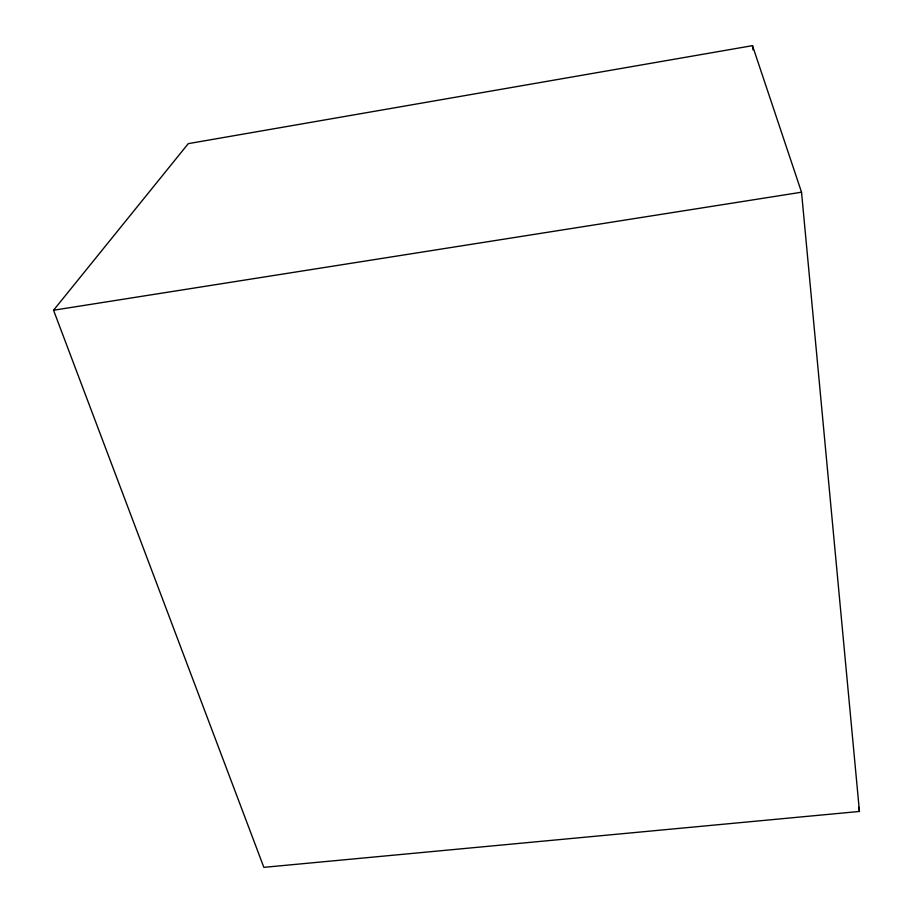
<?xml version="1.0" encoding="UTF-8"?>
<svg xmlns="http://www.w3.org/2000/svg" width="913" height="913" viewBox="0 0 913 913"><rect width="100%" height="100%" fill="white"/><g stroke="black" fill="none" stroke-linecap="round" stroke-linejoin="round"><path stroke-width="1.37" d="M53.547 310.237L188.283 143.638L752.495 45.65L801.534 192.209L859.453 811.452L263.857 867.35L53.547 310.237L801.534 192.209M858.585 807.275L859.453 811.452M752.495 45.65L752.951 49.895"/></g></svg>
